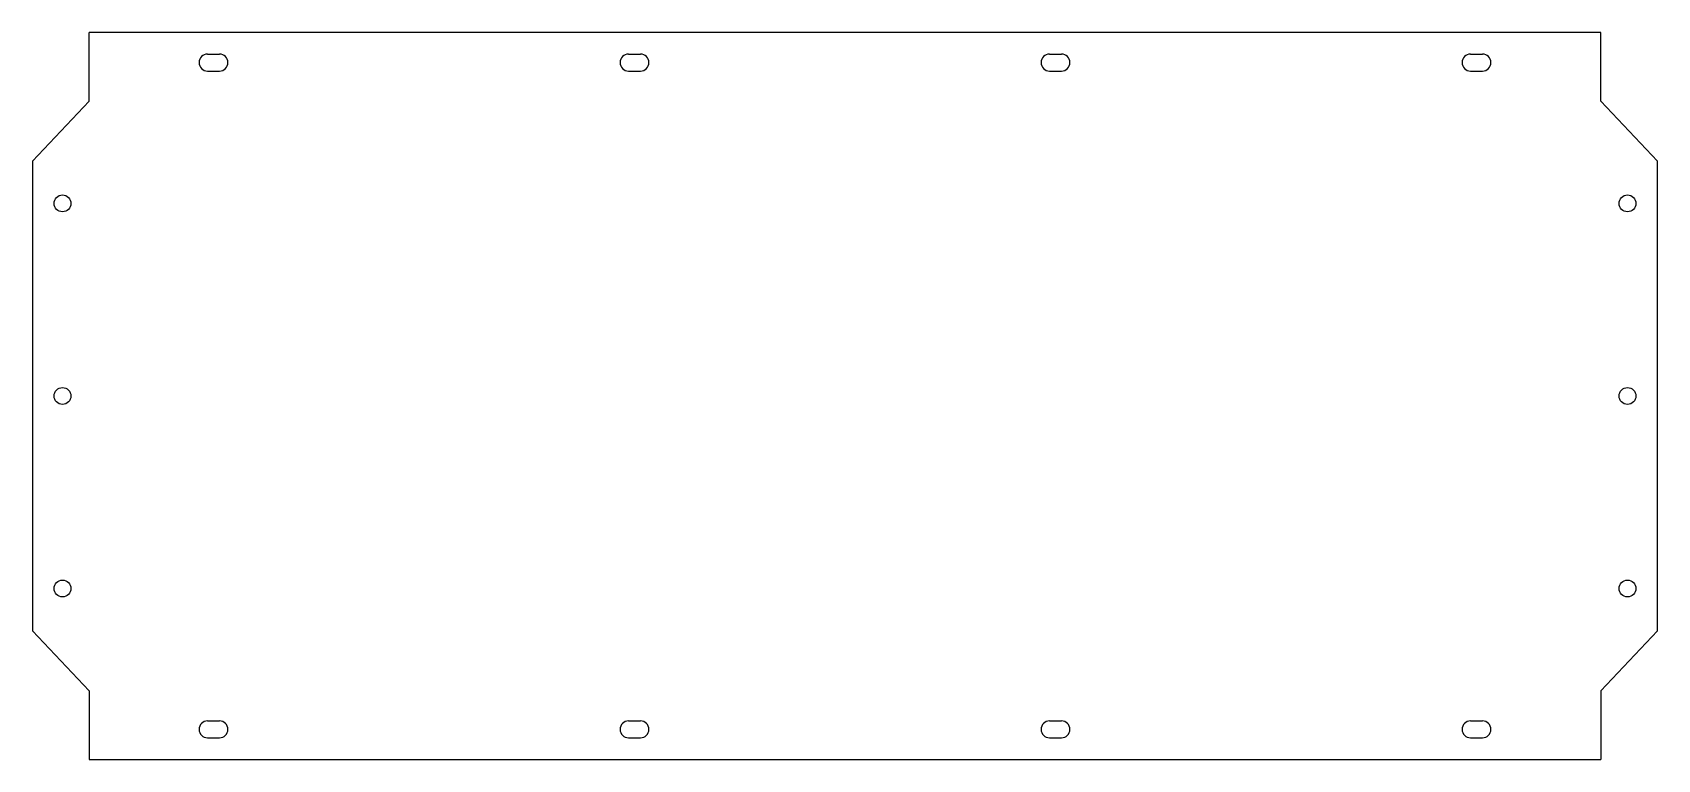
# Model space of a CAD drawing. Header units: millimetres. Extents: x 1778 to 3129, y 577 to 1181.
import ezdxf

# ---------------------------------------------------------------- set-up
doc = ezdxf.new("R2010")
doc.units = ezdxf.units.MM

msp = doc.modelspace()

# ---------------------------------------------------------------- linework, layer by layer
for p, q in [((1825.3, 1124.3), (1825.3, 1181.3)), ((3082.3, 1124.3), (3082.3, 1181.3)), ((1923.8, 1163.3), (1933.8, 1163.3)), ((2273.8, 1163.3), (2283.8, 1163.3)), ((2623.8, 1163.3), (2633.8, 1163.3)), ((2973.8, 1163.3), (2983.8, 1163.3)), ((1923.8, 1149.3), (1933.8, 1149.3)), ((2273.8, 1149.3), (2283.8, 1149.3)), ((2623.8, 1149.3), (2633.8, 1149.3)), ((2973.8, 1149.3), (2983.8, 1149.3)), ((1825.3, 1124.3), (1778.3, 1074.3)), ((3082.3, 1124.3), (3129.3, 1074.3)), ((1825.3, 634.3), (1778.3, 684.3)), ((3082.3, 634.3), (3129.3, 684.3)), ((1825.3, 634.3), (1825.3, 577.3)), ((3082.3, 634.3), (3082.3, 577.3)), ((1923.8, 609.3), (1933.8, 609.3)), ((2273.8, 609.3), (2283.8, 609.3)), ((2623.8, 609.3), (2633.8, 609.3)), ((2973.8, 609.3), (2983.8, 609.3)), ((1923.8, 595.3), (1933.8, 595.3)), ((2273.8, 595.3), (2283.8, 595.3)), ((2623.8, 595.3), (2633.8, 595.3)), ((2973.8, 595.3), (2983.8, 595.3))]:
    msp.add_line(p, q)
for points in [[(3082.3, 1181.3), (1825.3, 1181.3)], [(1778.3, 1074.3), (1778.3, 684.3)], [(3129.3, 684.3), (3129.3, 1074.3)], [(1825.3, 577.3), (3082.3, 577.3)]]:
    msp.add_lwpolyline(points)
for centre in [(1803.3, 1039.3), (3104.3, 1039.3), (1803.3, 879.3), (3104.3, 879.3), (1803.3, 719.3), (3104.3, 719.3)]:
    msp.add_circle(centre, 7)
for centre, start, end in [((1923.8, 1156.3), 90, 270), ((1933.8, 1156.3), 270, 90), ((2273.8, 1156.3), 90, 270), ((2283.8, 1156.3), 270, 90), ((2623.8, 1156.3), 90, 270), ((2633.8, 1156.3), 270, 90), ((2973.8, 1156.3), 90, 270), ((2983.8, 1156.3), 270, 90), ((1923.8, 602.3), 90, 270), ((1933.8, 602.3), 270, 90), ((2273.8, 602.3), 90, 270), ((2283.8, 602.3), 270, 90), ((2623.8, 602.3), 90, 270), ((2633.8, 602.3), 270, 90), ((2973.8, 602.3), 90, 270), ((2983.8, 602.3), 270, 90)]:
    msp.add_arc(centre, 7, start, end)

doc.saveas('drawing.dxf')
